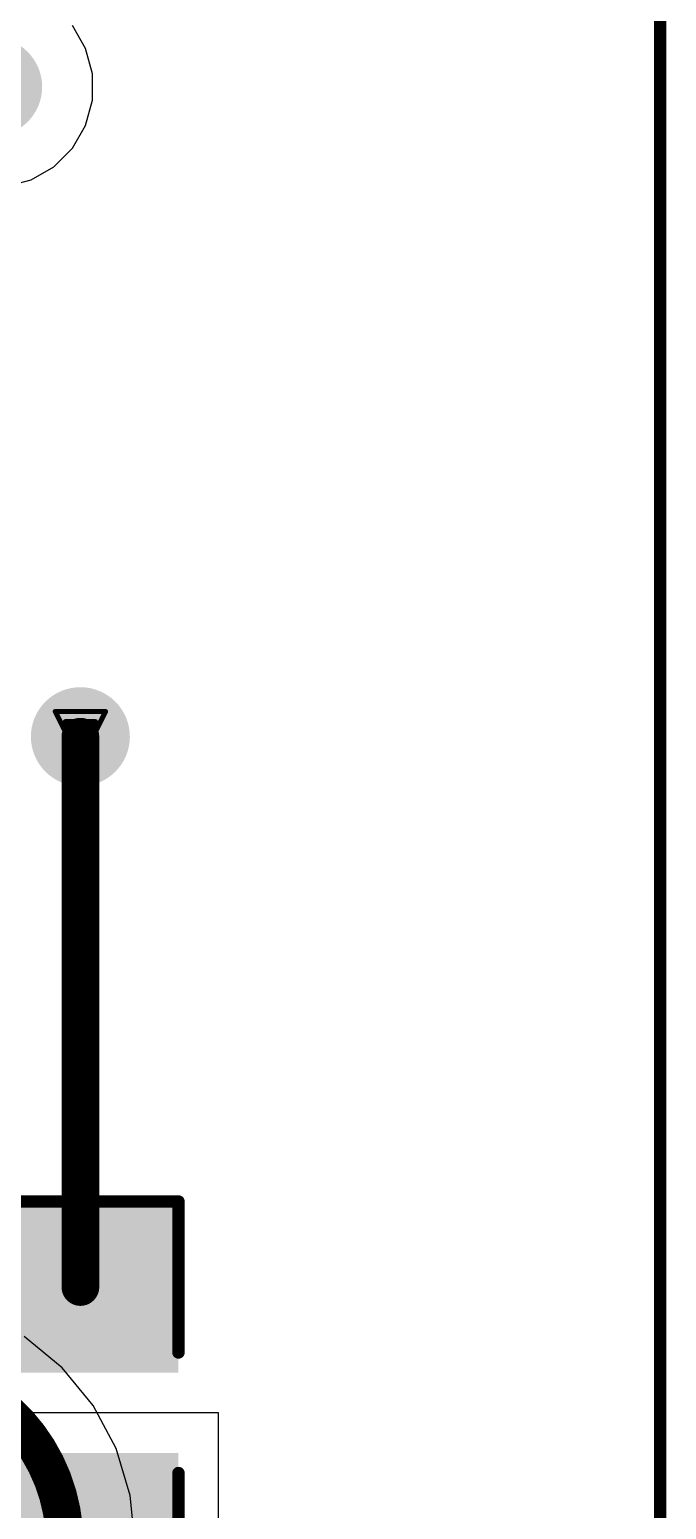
# Model space of a CAD drawing. Header units: inches. Extents: x 0 to 289, y 0 to 168.
# Drawn here: x 88.76 to 95.19, y 64.94 to 79.88 of the extents above; entities that cross this region are included whole.
import ezdxf

# ---------------------------------------------------------------- set-up
doc = ezdxf.new("R2010")
doc.units = ezdxf.units.IN
for name, color, linetype in [('Bottom Layer', 5, 'Continuous'), ('Bottom Overlay', 54, 'Continuous'), ('Bottom Paste', 16, 'Continuous'), ('Bottom Solder', 6, 'Continuous'), ('Drill Drawing', 1, 'Continuous'), ('Top Layer', 1, 'Continuous'), ('Top Overlay', 2, 'Continuous'), ('Via Holes', 16, 'Continuous')]:
    doc.layers.add(name, color=color, linetype=linetype)

# ---------------------------------------------------------------- blocks, each defined once
blk = doc.blocks.new('NE8FBV_C5_LED_56')
at = {"layer": 'Top Overlay'}
blk.add_lwpolyline([(12.91, -16.63, 0.127, 0.127, 0), (12.91, 14.021, 0.127, 0.127, 0)], format="xyseb", dxfattribs=at)
blk = doc.blocks.new('C___1206_B_62')
at = {"layer": 'Bottom Layer'}
for points in [[(-2.032, 0.889), (-0.508, 0.889), (-0.508, -0.889), (-2.032, -0.889)], [(0.508, 0.889), (2.032, 0.889), (2.032, -0.889), (0.508, -0.889)]]:
    blk.add_hatch(color=5, dxfattribs=at).paths.add_polyline_path(points)
at = {"layer": 'Bottom Paste'}
for points in [[(-2.032, 0.889), (-0.508, 0.889), (-0.508, -0.889), (-2.032, -0.889)], [(0.508, 0.889), (2.032, 0.889), (2.032, -0.889), (0.508, -0.889)]]:
    blk.add_hatch(color=16, dxfattribs=at).paths.add_polyline_path(points)
at = {"layer": 'Bottom Solder'}
for points in [[(-2.134, 0.991), (-0.406, 0.991), (-0.406, -0.991), (-2.134, -0.991)], [(0.406, 0.991), (2.134, 0.991), (2.134, -0.991), (0.406, -0.991)]]:
    blk.add_hatch(color=6, dxfattribs=at).paths.add_polyline_path(points)
at = {"layer": 'Bottom Overlay'}
for points in [[(-0.61, 0.991, 0.127, 0.127, 0), (-2.134, 0.991, 0.127, 0.127, 0)], [(-2.134, -0.991, 0.127, 0.127, 0), (-2.134, 0.991, 0.127, 0.127, 0)], [(2.134, 0.991, 0.127, 0.127, 0), (0.61, 0.991, 0.127, 0.127, 0)], [(2.134, -0.991, 0.127, 0.127, 0), (2.134, 0.991, 0.127, 0.127, 0)], [(-0.61, -0.991, 0.127, 0.127, 0), (-2.134, -0.991, 0.127, 0.127, 0)], [(2.134, -0.991, 0.127, 0.127, 0), (0.61, -0.991, 0.127, 0.127, 0)]]:
    blk.add_lwpolyline(points, format="xyseb", dxfattribs=at)
for points in [[(-2.165, 0.991, 0.0635, 0.0635, 1), (-2.102, 0.991, 0.0635, 0.0635, 1)], [(-2.165, 0.991, 0.0635, 0.0635, 1), (-2.102, 0.991, 0.0635, 0.0635, 1)], [(-0.641, 0.991, 0.0635, 0.0635, 1), (-0.578, 0.991, 0.0635, 0.0635, 1)], [(0.578, 0.991, 0.0635, 0.0635, 1), (0.641, 0.991, 0.0635, 0.0635, 1)], [(2.102, 0.991, 0.0635, 0.0635, 1), (2.165, 0.991, 0.0635, 0.0635, 1)], [(2.102, 0.991, 0.0635, 0.0635, 1), (2.165, 0.991, 0.0635, 0.0635, 1)], [(-2.165, -0.991, 0.0635, 0.0635, 1), (-2.102, -0.991, 0.0635, 0.0635, 1)], [(-2.165, -0.991, 0.0635, 0.0635, 1), (-2.102, -0.991, 0.0635, 0.0635, 1)], [(-0.641, -0.991, 0.0635, 0.0635, 1), (-0.578, -0.991, 0.0635, 0.0635, 1)], [(0.578, -0.991, 0.0635, 0.0635, 1), (0.641, -0.991, 0.0635, 0.0635, 1)], [(2.102, -0.991, 0.0635, 0.0635, 1), (2.165, -0.991, 0.0635, 0.0635, 1)], [(2.102, -0.991, 0.0635, 0.0635, 1), (2.165, -0.991, 0.0635, 0.0635, 1)]]:
    blk.add_lwpolyline(points, format="xyseb", close=True, dxfattribs=at)

msp = doc.modelspace()

# ---------------------------------------------------------------- hatches: boundary and pattern name
at = {"layer": 'Bottom Layer'}
h = msp.add_hatch(color=5, dxfattribs=at)
edge = h.paths.add_edge_path()
edge.add_arc((88.387, 79.306), 0.5, 0, 360)
h = msp.add_hatch(color=5, dxfattribs=at)
edge = h.paths.add_edge_path()
edge.add_arc((89.273, 72.742), 0.5, 0, 360)
at = {"layer": 'Top Layer'}
h = msp.add_hatch(color=1, dxfattribs=at)
edge = h.paths.add_edge_path()
edge.add_arc((88.387, 79.306), 0.5, 0, 360)
h = msp.add_hatch(color=1, dxfattribs=at)
edge = h.paths.add_edge_path()
edge.add_arc((89.273, 72.742), 0.5, 0, 360)
at = {"layer": 'Via Holes'}
h = msp.add_hatch(color=7, dxfattribs=at)
edge = h.paths.add_edge_path()
edge.add_arc((89.273, 72.742), 0.3, 0, 360)

# ---------------------------------------------------------------- linework, layer by layer
at = {"layer": 'Bottom Layer'}
for p, q in [((89.326, 79.695), (89.193, 79.925)), ((89.395, 79.439), (89.326, 79.695)), ((89.395, 79.173), (89.395, 79.439)), ((89.326, 78.917), (89.395, 79.173)), ((89.193, 78.687), (89.326, 78.917)), ((89.006, 78.499), (89.193, 78.687)), ((88.776, 78.367), (89.006, 78.499)), ((88.519, 78.298), (88.776, 78.367)), ((90.67, 65.913), (87.876, 65.913)), ((90.67, 63.373), (90.67, 65.913))]:
    msp.add_line(p, q, dxfattribs=at)
msp.add_lwpolyline([(89.273, 67.183, 0.381, 0.381, 0), (89.273, 72.742, 0.381, 0.381, 0)], format="xyseb", dxfattribs=at)
for points in [[(89.178, 72.742, 0.191, 0.191, 1), (89.368, 72.742, 0.191, 0.191, 1)], [(89.178, 67.183, 0.191, 0.191, 1), (89.368, 67.183, 0.191, 0.191, 1)]]:
    msp.add_lwpolyline(points, format="xyseb", close=True, dxfattribs=at)
at = {"layer": 'Drill Drawing'}
for points in [[(89.019, 72.996, 0.0508, 0.0508, 0), (89.527, 72.996, 0.0508, 0.0508, 0)], [(89.019, 72.996, 0.0508, 0.0508, 0), (89.273, 72.488, 0.0508, 0.0508, 0)], [(89.273, 72.488, 0.0508, 0.0508, 0), (89.527, 72.996, 0.0508, 0.0508, 0)], [(89.121, 72.894, 0.0508, 0.0508, 0), (89.425, 72.894, 0.0508, 0.0508, 0)], [(89.121, 72.894, 0.0508, 0.0508, 0), (89.273, 72.589, 0.0508, 0.0508, 0)], [(89.273, 72.589, 0.0508, 0.0508, 0), (89.425, 72.894, 0.0508, 0.0508, 0)]]:
    msp.add_lwpolyline(points, format="xyseb", dxfattribs=at)
for points in [[(89.006, 72.996, 0.0254, 0.0254, 1), (89.032, 72.996, 0.0254, 0.0254, 1)], [(89.006, 72.996, 0.0254, 0.0254, 1), (89.032, 72.996, 0.0254, 0.0254, 1)], [(89.514, 72.996, 0.0254, 0.0254, 1), (89.54, 72.996, 0.0254, 0.0254, 1)], [(89.514, 72.996, 0.0254, 0.0254, 1), (89.54, 72.996, 0.0254, 0.0254, 1)], [(89.108, 72.894, 0.0254, 0.0254, 1), (89.133, 72.894, 0.0254, 0.0254, 1)], [(89.108, 72.894, 0.0254, 0.0254, 1), (89.133, 72.894, 0.0254, 0.0254, 1)], [(89.413, 72.894, 0.0254, 0.0254, 1), (89.438, 72.894, 0.0254, 0.0254, 1)], [(89.413, 72.894, 0.0254, 0.0254, 1), (89.438, 72.894, 0.0254, 0.0254, 1)], [(89.26, 72.589, 0.0254, 0.0254, 1), (89.286, 72.589, 0.0254, 0.0254, 1)], [(89.26, 72.589, 0.0254, 0.0254, 1), (89.286, 72.589, 0.0254, 0.0254, 1)], [(89.26, 72.488, 0.0254, 0.0254, 1), (89.286, 72.488, 0.0254, 0.0254, 1)], [(89.26, 72.488, 0.0254, 0.0254, 1), (89.286, 72.488, 0.0254, 0.0254, 1)]]:
    msp.add_lwpolyline(points, format="xyseb", close=True, dxfattribs=at)
at = {"layer": 'Top Layer'}
for p, q in [((89.326, 79.695), (89.193, 79.925)), ((89.395, 79.439), (89.326, 79.695)), ((89.395, 79.173), (89.395, 79.439)), ((89.326, 78.917), (89.395, 79.173)), ((89.193, 78.687), (89.326, 78.917)), ((89.006, 78.499), (89.193, 78.687)), ((88.776, 78.367), (89.006, 78.499)), ((88.519, 78.298), (88.776, 78.367)), ((89.088, 66.368), (88.706, 66.682)), ((89.401, 65.987), (89.088, 66.368)), ((89.634, 65.551), (89.401, 65.987)), ((89.777, 65.078), (89.634, 65.551)), ((89.826, 64.587), (89.777, 65.078))]:
    msp.add_line(p, q, dxfattribs=at)
msp.add_lwpolyline([(87.306, 66.396, 0.381, 0.381, -0.414214), (89.115, 64.587, 0.381, 0.381, 0)], format="xyseb", dxfattribs=at)

# ---------------------------------------------------------------- block references
msp.add_blockref('NE8FBV_C5_LED_56', (82.22, 74.135))
at = {"rotation": 270}
msp.add_blockref('C___1206_B_62', (89.273, 65.913), dxfattribs=at)

doc.saveas('drawing.dxf')
